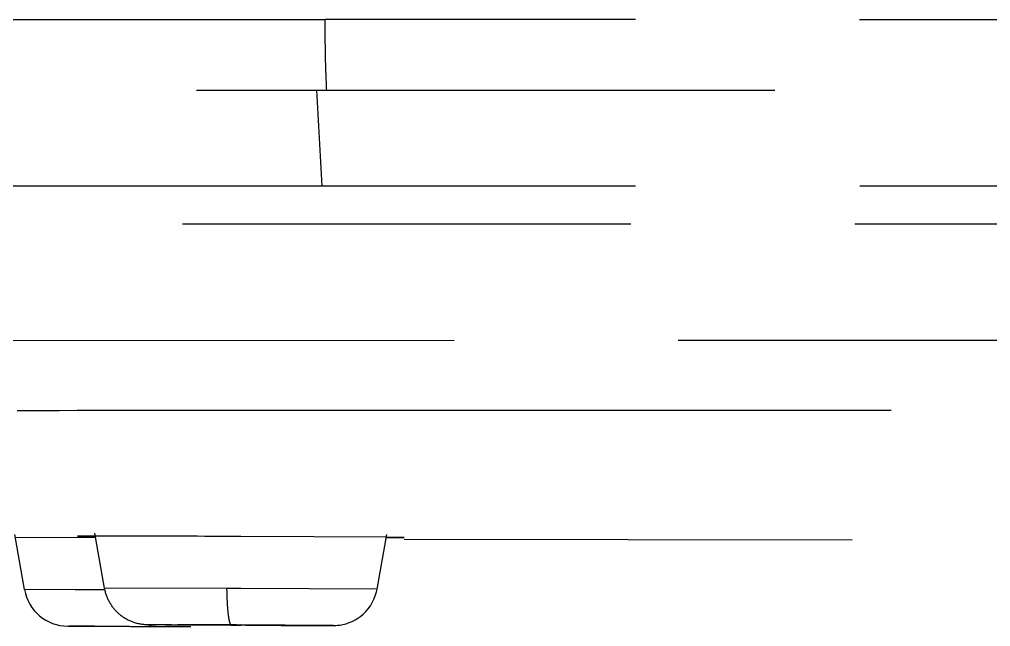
# Model space of a CAD drawing. Header units: millimetres. Extents: x 3819 to 4365, y -2661 to -1889.
# Drawn here: x 4168.331 to 4171.083, y -2175.923 to -2174.202 of the extents above; entities that cross this region are included whole.
import ezdxf

# ---------------------------------------------------------------- set-up
doc = ezdxf.new("R2010")
doc.units = ezdxf.units.MM
doc.header["$LTSCALE"] = 0.1
doc.linetypes.add('HIDDENX2', pattern=[19.05, 12.7, -6.35])
doc.layers.add('HIDDEN', color=8, linetype='HIDDENX2')

msp = doc.modelspace()

# ---------------------------------------------------------------- linework, layer by layer
at = {"layer": 'HIDDEN'}
for p, q in [((4169.1971, -2174.2026), (4151.6864, -2174.2026)), ((4171.9816, -2174.2029), (4169.1972, -2174.2016)), ((4169.1726, -2174.402), (4169.1875, -2174.6744)), ((4169.1727, -2174.402), (4169.2016, -2174.4022)), ((4169.2016, -2174.4022), (4171.9818, -2174.4014)), ((4171.9818, -2174.6743), (4169.1876, -2174.6744)), ((4169.1875, -2174.6746), (4155.0867, -2174.6746)), ((4147.8382, -2174.7808), (4196.1253, -2174.7808)), ((4171.4676, -2175.1115), (4167.84, -2175.1128)), ((4168.3243, -2175.3099), (4168.3368, -2175.3099)), ((4168.3368, -2175.3099), (4168.3755, -2175.3099)), ((4168.3755, -2175.3099), (4168.4438, -2175.3099)), ((4168.4438, -2175.3099), (4168.4946, -2175.3098)), ((4168.4946, -2175.3098), (4168.6518, -2175.3098)), ((4168.6518, -2175.3098), (4169.1935, -2175.3096)), ((4169.1935, -2175.3096), (4169.236, -2175.3095)), ((4169.236, -2175.3095), (4169.2448, -2175.3095)), ((4169.2448, -2175.3095), (4169.4208, -2175.3095)), ((4169.4208, -2175.3095), (4169.4716, -2175.3094)), ((4169.4716, -2175.3094), (4169.5313, -2175.3094)), ((4169.5313, -2175.3094), (4171.4451, -2175.3088)), ((4168.3453, -2175.8183), (4168.3177, -2175.6619)), ((4168.5721, -2175.8145), (4168.5445, -2175.6582)), ((4169.3442, -2175.8165), (4169.3715, -2175.6618)), ((4168.5463, -2175.6718), (4168.3179, -2175.6708)), ((4168.5446, -2175.6665), (4168.4953, -2175.6669)), ((4168.4953, -2175.6669), (4168.5449, -2175.6676)), ((4168.9583, -2175.6675), (4168.8774, -2175.6672)), ((4169.3714, -2175.6698), (4168.9583, -2175.6675)), ((4169.3713, -2175.6708), (4169.4207, -2175.6705)), ((4169.4207, -2175.6705), (4169.3714, -2175.6698)), ((4169.4207, -2175.6749), (4171.5714, -2175.6789)), ((4168.4885, -2175.8187), (4168.3453, -2175.8182)), ((4168.5731, -2175.8189), (4168.4885, -2175.8187)), ((4168.9179, -2175.8147), (4168.5721, -2175.8145)), ((4168.9583, -2175.8148), (4168.9179, -2175.8147)), ((4169.3442, -2175.8165), (4168.9583, -2175.8148)), ((4168.4679, -2175.9215), (4168.6466, -2175.9223)), ((4168.4695, -2175.9217), (4168.6462, -2175.9223)), ((4168.5072, -2175.9218), (4168.4695, -2175.9217)), ((4168.5435, -2175.9219), (4168.5072, -2175.9218)), ((4168.6421, -2175.9223), (4168.5435, -2175.9219)), ((4168.6434, -2175.9222), (4168.7035, -2175.9225)), ((4168.6462, -2175.9223), (4168.7035, -2175.9224)), ((4168.6466, -2175.9223), (4168.7035, -2175.9225)), ((4168.7003, -2175.9185), (4168.7035, -2175.9226)), ((4168.7035, -2175.9225), (4168.7588, -2175.9227)), ((4168.7442, -2175.9227), (4168.7762, -2175.9228)), ((4168.861, -2175.9189), (4168.7472, -2175.9185)), ((4168.7588, -2175.9227), (4168.816, -2175.923)), ((4168.7762, -2175.9228), (4168.8035, -2175.9229)), ((4168.8359, -2175.9182), (4168.8333, -2175.9183)), ((4168.8333, -2175.9183), (4168.9295, -2175.919)), ((4168.9136, -2175.9183), (4168.8359, -2175.9182)), ((4168.9456, -2175.9184), (4168.9136, -2175.9183)), ((4168.9273, -2175.9146), (4168.9303, -2175.918)), ((4168.9295, -2175.919), (4168.9583, -2175.9191)), ((4168.9303, -2175.918), (4168.9856, -2175.9182)), ((4168.9456, -2175.9184), (4168.9583, -2175.9184)), ((4168.9852, -2175.9186), (4168.9583, -2175.9184)), ((4168.971, -2175.9191), (4169.0031, -2175.9192)), ((4169.0833, -2175.9193), (4168.9852, -2175.9186)), ((4168.9856, -2175.9182), (4169.1376, -2175.919)), ((4169.0708, -2175.9193), (4169.0808, -2175.9193)), ((4169.0726, -2175.9199), (4169.1388, -2175.92)), ((4169.0808, -2175.9193), (4169.0833, -2175.9193)), ((4169.1388, -2175.92), (4169.1854, -2175.92)), ((4169.1854, -2175.92), (4169.2066, -2175.92)), ((4169.2066, -2175.92), (4169.2171, -2175.9199)), ((4169.2171, -2175.9199), (4169.2207, -2175.9199))]:
    msp.add_line(p, q, dxfattribs=at)
msp.add_lwpolyline([(4169.2207, -2175.9199), (4169.2222, -2175.9199), (4169.2242, -2175.9198), (4169.2275, -2175.9197), (4169.2322, -2175.9193), (4169.2393, -2175.9185), (4169.2476, -2175.917), (4169.2562, -2175.9148), (4169.265, -2175.9118), (4169.2735, -2175.9083), (4169.2818, -2175.904), (4169.29, -2175.8991), (4169.2978, -2175.8935), (4169.3053, -2175.8871), (4169.3124, -2175.8801), (4169.319, -2175.8724), (4169.3251, -2175.8641), (4169.3305, -2175.8551), (4169.3353, -2175.8456), (4169.3392, -2175.8355), (4169.3424, -2175.8248), (4169.3442, -2175.8165)], dxfattribs=at)
for centre, radius, start, end in [((4168.5218, -2264.6568), 88.9903, 89.771065, 89.985359), ((4168.4685, -2175.7967), 0.125, 189.9235, 269.7355), ((4168.6661, -2244.8344), 68.9169, 89.780371, 89.906423), ((4169.07, -2154.4774), 21.442, 269.82121, 270.00216)]:
    msp.add_arc(centre, radius, start, end, dxfattribs=at)
for points, knots in [([(4169.2016, -2174.4021), (4169.1999, -2174.371), (4169.1978, -2174.3046), (4169.1971, -2174.2381), (4169.1971, -2174.2028)], [0, 0, 0, 0, 0.468496, 1, 1, 1, 1]), ([(4147.878, -2174.4018), (4147.9397, -2174.4046), (4148.0359, -2174.4079), (4148.1713, -2174.4084), (4148.2906, -2174.4065), (4148.4292, -2174.4038), (4148.5935, -2174.4014), (4148.7906, -2174.4), (4149.0287, -2174.3996), (4149.3168, -2174.4001), (4149.6635, -2174.4009), (4150.0762, -2174.4013), (4150.7706, -2174.4017), (4151.8163, -2174.4021), (4152.9752, -2174.4022), (4154.0284, -2174.402), (4154.8981, -2174.4015), (4155.81, -2174.4009), (4156.7558, -2174.4005), (4157.7284, -2174.4005), (4158.722, -2174.4008), (4159.7322, -2174.4015), (4160.7554, -2174.4021), (4161.7888, -2174.4023), (4162.8302, -2174.402), (4163.8779, -2174.4016), (4165.284, -2174.4015), (4167.0494, -2174.4016), (4168.4638, -2174.4018), (4169.1726, -2174.402)], [0, 0, 0, 0, 0.008693, 0.013563, 0.019077, 0.025498, 0.033098, 0.042221, 0.053265, 0.066647, 0.082803, 0.102116, 0.124783, 0.180626, 0.249442, 0.288037, 0.329006, 0.371968, 0.416503, 0.462256, 0.508988, 0.556479, 0.60457, 0.653132, 0.702062, 0.751286, 0.800738, 0.900141, 1, 1, 1, 1]), ([(4168.7472, -2175.9185), (4168.7398, -2175.9184), (4168.7269, -2175.9183), (4168.7103, -2175.9182), (4168.6972, -2175.9181), (4168.6761, -2175.9176), (4168.6451, -2175.91), (4168.6099, -2175.8875), (4168.5838, -2175.8545), (4168.5745, -2175.828), (4168.5721, -2175.8145)], [0, 0, 0, 0, 0.098373, 0.171783, 0.219715, 0.272114, 0.452308, 0.634752, 0.817263, 1, 1, 1, 1]), ([(4168.9179, -2175.8147), (4168.9181, -2175.8257), (4168.9187, -2175.8467), (4168.9203, -2175.872), (4168.9221, -2175.8898), (4168.9237, -2175.9003), (4168.9253, -2175.9083), (4168.9266, -2175.9128), (4168.9273, -2175.9146)], [0, 0, 0, 0, 0.326109, 0.62729, 0.754949, 0.860956, 0.943095, 1, 1, 1, 1]), ([(4168.7775, -2175.9186), (4168.7658, -2175.9185), (4168.7454, -2175.9183), (4168.7216, -2175.9181), (4168.7078, -2175.918), (4168.7005, -2175.9179), (4168.6975, -2175.9179), (4168.694, -2175.9177), (4168.6978, -2175.9176), (4168.7008, -2175.9176), (4168.7084, -2175.9176), (4168.7223, -2175.9175), (4168.7464, -2175.9175), (4168.7669, -2175.9176), (4168.7787, -2175.9176)], [0, 0, 0, 0, 0.210814, 0.367791, 0.424082, 0.464604, 0.488747, 0.496411, 0.505216, 0.530425, 0.571892, 0.629032, 0.787594, 1, 1, 1, 1]), ([(4169.1376, -2175.919), (4169.1493, -2175.919), (4169.1697, -2175.9192), (4169.1936, -2175.9194), (4169.2074, -2175.9195), (4169.2147, -2175.9196), (4169.2177, -2175.9196), (4169.2213, -2175.9198), (4169.2176, -2175.9199), (4169.212, -2175.9199), (4169.1947, -2175.92), (4169.1697, -2175.92), (4169.1488, -2175.92), (4169.137, -2175.92)], [0, 0, 0, 0, 0.211232, 0.368722, 0.425292, 0.466098, 0.490524, 0.49847, 0.506997, 0.531933, 0.630012, 0.788066, 1, 1, 1, 1])]:
    msp.add_open_spline(points, degree=3, knots=knots, dxfattribs=at)

doc.saveas('drawing.dxf')
